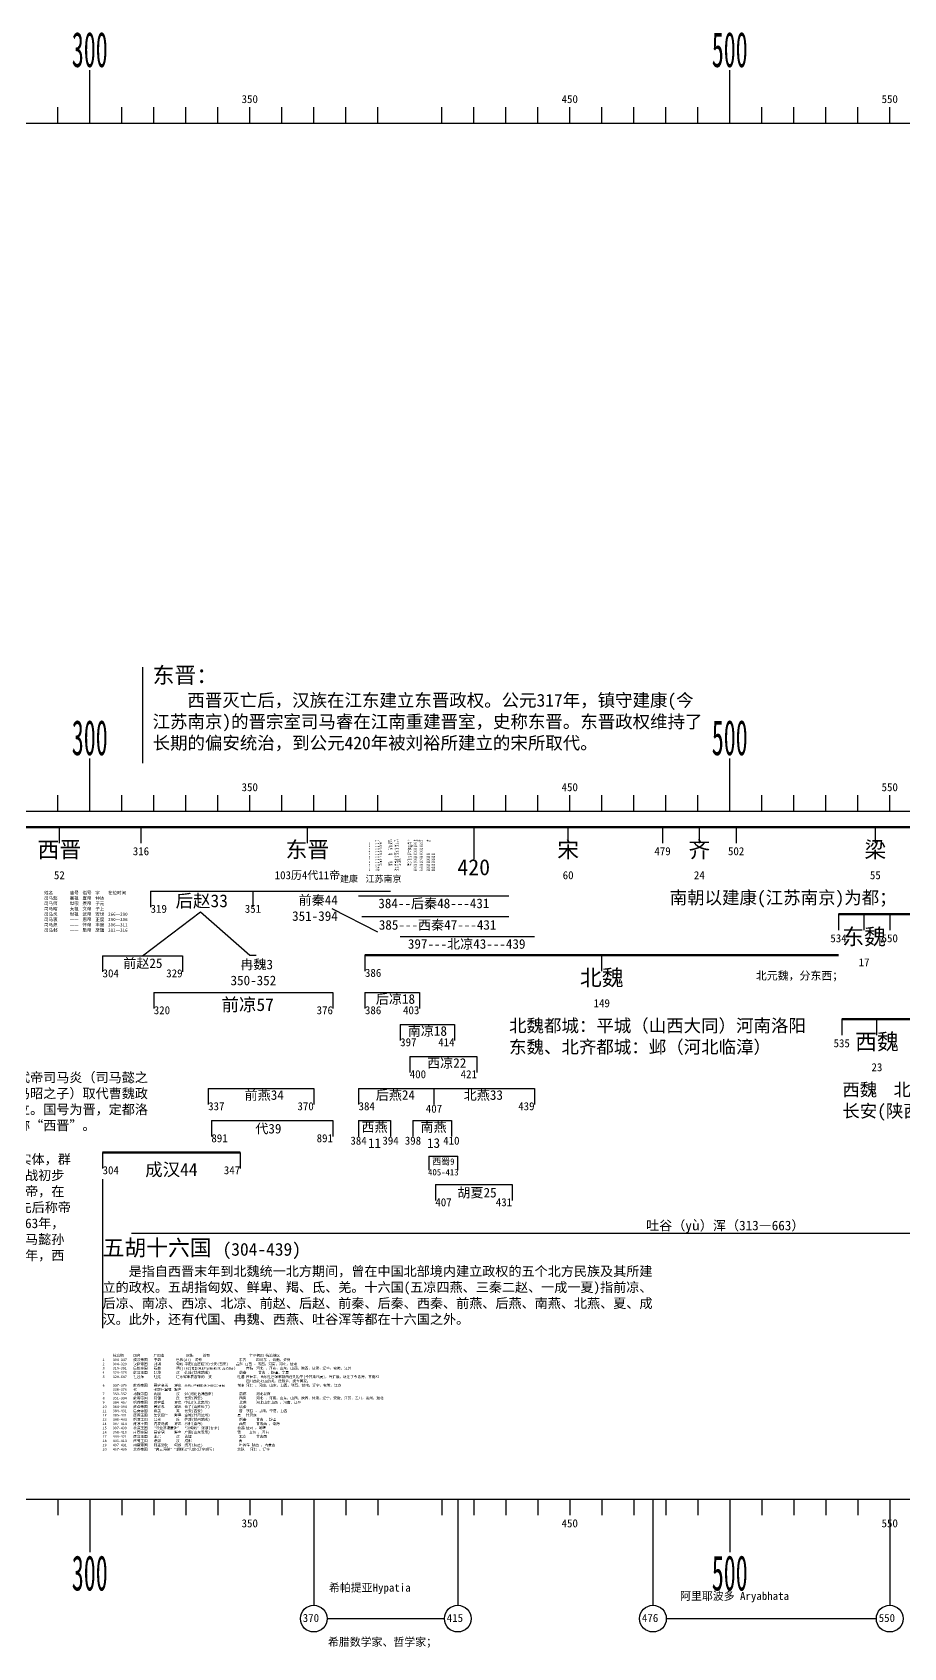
# Model space of a CAD drawing. Header units: millimetres. Extents: x 832 to 7246, y 34 to 740.
# Drawn here: x 5321 to 5593, y 235 to 740 of the extents above; entities that cross this region are included whole.
import ezdxf
from ezdxf.enums import TextEntityAlignment as Align

# ---------------------------------------------------------------- set-up
doc = ezdxf.new("R2010")
doc.units = ezdxf.units.MM
doc.header["$LTSCALE"] = 0.3
for name, color, linetype in [('event', 7, 'Continuous'), ('maths', 7, 'Continuous'), ('基准', 7, 'Continuous'), ('朝代', 7, 'Continuous'), ('箭头', 1, 'Continuous')]:
    doc.layers.add(name, color=color, linetype=linetype)
doc.layers.add('粗线', color=5, linetype='Continuous', lineweight=50)
doc.styles.add('a2.5', font='', dxfattribs={"height": 2.5})
doc.styles.get("Standard").update_dxf_attribs({"font": ''})
doc.styles.get('a2.5').set_extended_font_data('SimSun')
doc.styles.get('Standard').set_extended_font_data('SimSun')

# ---------------------------------------------------------------- blocks, each defined once
blk = doc.blocks.new('h1')
blk.add_line((0, 0), (0, 5))
blk.add_attdef('22', text='', height=2.5).set_placement((0, 7.5), align=Align.MIDDLE_CENTER)
blk = doc.blocks.new('h8')
at = {"layer": '朝代', "color": 7}
blk.add_line((0, 0), (0, 16.5), dxfattribs=at)
at = {"layer": '朝代', "color": 1, "width": 0.5}
blk.add_attdef('00', text='', height=11, dxfattribs=at).set_placement((0, 23), align=Align.MIDDLE_CENTER)
blk = doc.blocks.new('time')
at = {"layer": '朝代'}
blk.add_line((0, 0), (0, -5), dxfattribs=at)
blk.add_attdef('22', text='', height=2.5, dxfattribs=at).set_placement((0, -7.5), align=Align.MIDDLE_CENTER)
blk = doc.blocks.new('dynasty')
at = {"layer": '基准'}
blk.add_line((0, -5), (0, 0), dxfattribs=at)
at = {"layer": '朝代', "color": 1}
for tag, height, p in [('chao', 5, (0, -7)), ('始终', 2.5, (0, -11)), ('时间', 2.5, (0, -15))]:
    blk.add_attdef(tag, text='', height=height, dxfattribs=at).set_placement(p, align=Align.MIDDLE_CENTER)
blk = doc.blocks.new('ma')
at = {"layer": 'maths'}
blk.add_line((0, 0), (0, -33.12), dxfattribs=at)
blk.add_circle((0, -37.29), 4.17, dxfattribs=at)
at = {"layer": 'maths', "style": 'a2.5'}
blk.add_attdef('AAAA', (-3.44, -38.32), '', height=2.5, dxfattribs=at)

msp = doc.modelspace()

# ---------------------------------------------------------------- linework, layer by layer
for p, q in [((5444.809, 388.517), (5444.809, 384.083)), ((5453.763, 388.517), (5453.763, 384.083))]:
    msp.add_line(p, q)
at = {"layer": 'maths'}
for p, q in [((5412.977, 244.007), (5449.642, 244.007)), ((5518.977, 244.007), (5584.642, 244.007))]:
    msp.add_line(p, q, dxfattribs=at)
at = {"layer": '基准'}
for p, q in [((5328.809, 711.294), (5328.809, 716.294)), ((5348.809, 711.294), (5348.809, 716.294)), ((5358.809, 711.294), (5358.809, 716.294)), ((5368.809, 711.294), (5368.809, 716.294)), ((5378.809, 711.294), (5378.809, 716.294)), ((5398.809, 711.294), (5398.809, 716.294)), ((5408.809, 711.294), (5408.809, 716.294)), ((5418.809, 711.294), (5418.809, 716.294)), ((5428.809, 711.294), (5428.809, 716.294)), ((5448.809, 711.294), (5448.809, 716.294)), ((5458.809, 711.294), (5458.809, 716.294)), ((5468.809, 711.294), (5468.809, 716.294)), ((5478.809, 711.294), (5478.809, 716.294)), ((5498.809, 711.294), (5498.809, 716.294)), ((5508.809, 711.294), (5508.809, 716.294)), ((5518.809, 711.294), (5518.809, 716.294)), ((5528.809, 711.294), (5528.809, 716.294)), ((5548.809, 711.294), (5548.809, 716.294)), ((5558.809, 711.294), (5558.809, 716.294)), ((5568.809, 711.294), (5568.809, 716.294)), ((5578.809, 711.294), (5578.809, 716.294)), ((838.809, 711.294), (7238.809, 711.294)), ((5328.809, 496.294), (5328.809, 501.294)), ((5348.809, 496.294), (5348.809, 501.294)), ((5358.809, 496.294), (5358.809, 501.294)), ((5368.809, 496.294), (5368.809, 501.294)), ((5378.809, 496.294), (5378.809, 501.294)), ((5398.809, 496.294), (5398.809, 501.294)), ((5408.809, 496.294), (5408.809, 501.294)), ((5418.809, 496.294), (5418.809, 501.294)), ((5428.809, 496.294), (5428.809, 501.294)), ((5448.809, 496.294), (5448.809, 501.294)), ((5458.809, 496.294), (5458.809, 501.294)), ((5468.809, 496.294), (5468.809, 501.294)), ((5478.809, 496.294), (5478.809, 501.294)), ((5498.809, 496.294), (5498.809, 501.294)), ((5508.809, 496.294), (5508.809, 501.294)), ((5518.809, 496.294), (5518.809, 501.294)), ((5528.809, 496.294), (5528.809, 501.294)), ((5548.809, 496.294), (5548.809, 501.294)), ((5558.809, 496.294), (5558.809, 501.294)), ((5568.809, 496.294), (5568.809, 501.294)), ((5578.809, 496.294), (5578.809, 501.294)), ((838.809, 496.294), (7238.809, 496.294)), ((838.809, 281.294), (7238.809, 281.294)), ((838.809, 281.294), (7238.809, 281.294)), ((838.809, 281.294), (7238.809, 281.294)), ((838.809, 281.294), (7238.809, 281.294)), ((838.809, 281.294), (7238.809, 281.294)), ((5328.809, 281.294), (5328.809, 276.294)), ((5348.809, 281.294), (5348.809, 276.294)), ((5358.809, 281.294), (5358.809, 276.294)), ((5368.809, 281.294), (5368.809, 276.294)), ((5378.809, 281.294), (5378.809, 276.294)), ((5398.809, 281.294), (5398.809, 276.294)), ((5408.809, 281.294), (5408.809, 276.294)), ((5418.809, 281.294), (5418.809, 276.294)), ((5428.809, 281.294), (5428.809, 276.294)), ((5448.809, 281.294), (5448.809, 276.294)), ((5458.809, 281.294), (5458.809, 276.294)), ((5468.809, 281.294), (5468.809, 276.294)), ((5478.809, 281.294), (5478.809, 276.294)), ((5498.809, 281.294), (5498.809, 276.294)), ((5508.809, 281.294), (5508.809, 276.294)), ((5518.809, 281.294), (5518.809, 276.294)), ((5528.809, 281.294), (5528.809, 276.294)), ((5548.809, 281.294), (5548.809, 276.294)), ((5558.809, 281.294), (5558.809, 276.294)), ((5568.809, 281.294), (5568.809, 276.294)), ((5578.809, 281.294), (5578.809, 276.294))]:
    msp.add_line(p, q, dxfattribs=at)
at = {"layer": '朝代'}
for p, q in [((5355.273, 541.294), (5355.273, 511.294)), ((5342.811, 381.294), (5342.811, 334.769)), ((5428.809, 281.294), (5438.809, 281.294))]:
    msp.add_line(p, q, dxfattribs=at)
at = {"layer": '朝代', "color": 6, "lineweight": 30}
for p, q in [((5357.811, 471.294), (5389.811, 471.294)), ((5342.811, 451.141), (5367.811, 451.141))]:
    msp.add_line(p, q, dxfattribs=at)
at = {"layer": '朝代', "color": 3, "lineweight": 30}
for p, q in [((5389.811, 471.294), (5432.811, 471.294)), ((5422.809, 469.862), (5469.809, 469.862)), ((5423.809, 463.389), (5469.809, 463.389))]:
    msp.add_line(p, q, dxfattribs=at)
at = {"layer": '朝代', "color": 1, "lineweight": 30}
for p, q in [((5435.811, 457.172), (5477.811, 457.172)), ((5358.811, 439.61), (5414.811, 439.61)), ((5435.811, 429.61), (5452.811, 429.61)), ((5438.809, 419.61), (5459.809, 419.61))]:
    msp.add_line(p, q, dxfattribs=at)
at = {"layer": '朝代', "color": 4, "lineweight": 30}
for p, q in [((5388.811, 451.294), (5390.811, 451.294)), ((5376.811, 399.61), (5414.811, 399.61)), ((5422.809, 399.61), (5432.809, 399.61)), ((5351.811, 364.47), (5701.811, 364.47))]:
    msp.add_line(p, q, dxfattribs=at)
at = {"layer": '朝代', "lineweight": 30}
for p, q in [((5424.809, 439.61), (5441.809, 439.61)), ((5444.809, 388.517), (5453.809, 388.517)), ((5446.809, 379.61), (5470.809, 379.61))]:
    msp.add_line(p, q, dxfattribs=at)
at = {"layer": '朝代', "color": 5, "lineweight": 30}
for p, q in [((5375.811, 409.61), (5408.811, 409.61)), ((5422.809, 409.61), (5445.809, 409.61)), ((5445.809, 409.61), (5477.809, 409.61)), ((5439.809, 399.61), (5451.809, 399.61))]:
    msp.add_line(p, q, dxfattribs=at)
at = {"layer": '朝代', "lineweight": 50}
msp.add_line((5342.811, 389.61), (5385.811, 389.61), dxfattribs=at)
at = {"layer": '箭头'}
for points in [[(5373.37, 464.812, 0, 0, 0), (5360.829, 455.318, 2, 0, 0), (5355.311, 451.141, 0, 0, 0)], [(5373.37, 464.812, 0, 0, 0), (5382.496, 456.823, 2, 0, 0)], [(5388.811, 451.294, 0, 0, 0), (5379.686, 459.283, 2, 0, 0), (5373.37, 464.812, 0, 0, 0)], [(5428.817, 458.475, 0, 0, 0), (5419.994, 463.036, 2, 0, 0), (5414.585, 465.833, 0, 0, 0)]]:
    msp.add_lwpolyline(points, format="xyseb", dxfattribs=at)
for points in [[(5355.311, 451.141), (5373.37, 464.812)], [(5373.37, 464.812), (5388.811, 451.294)], [(5428.817, 458.475), (5414.585, 465.833)]]:
    msp.add_lwpolyline(points, dxfattribs=at)
at = {"layer": '粗线'}
for p, q in [((5303.809, 491.294), (5354.809, 491.294)), ((5458.811, 491.294), (5517.811, 491.294)), ((5588.809, 464.088), (5615.809, 464.088)), ((5424.809, 451.294), (5572.809, 451.294)), ((5573.809, 431.294), (5595.809, 431.294))]:
    msp.add_line(p, q, dxfattribs=at)
at = {"layer": '粗线', "color": 3}
for p, q in [((5354.809, 491.294), (5458.809, 491.294)), ((5517.811, 491.294), (5540.811, 491.294)), ((5572.809, 464.088), (5588.809, 464.088))]:
    msp.add_line(p, q, dxfattribs=at)
at = {"layer": '粗线', "color": 2}
msp.add_line((5540.811, 491.294), (5627.811, 491.294), dxfattribs=at)

# ---------------------------------------------------------------- block references
at = {"layer": 'maths'}
for p, values in [((5408.809, 281.294), {'AAAA': '370'}), ((5453.809, 281.294), {'AAAA': '415'}), ((5514.809, 281.294), {'AAAA': '476'}), ((5588.809, 281.294), {'AAAA': '550'})]:
    msp.add_blockref('ma', p, dxfattribs=at).add_auto_attribs(values)
at = {"layer": '基准'}
for name, p, values in [('h8', (5338.809, 711.294), {'00': '300'}), ('h8', (5538.809, 711.294), {'00': '500'}), ('h1', (5388.809, 711.294), {'22': '350'}), ('h1', (5488.809, 711.294), {'22': '450'}), ('h1', (5588.809, 711.294), {'22': '550'}), ('h8', (5338.809, 496.294), {'00': '300'}), ('h8', (5538.809, 496.294), {'00': '500'}), ('h1', (5388.809, 496.294), {'22': '350'}), ('h1', (5488.809, 496.294), {'22': '450'}), ('h1', (5588.809, 496.294), {'22': '550'})]:
    msp.add_blockref(name, p, dxfattribs=at).add_auto_attribs(values)
ref = msp.add_blockref('h8', (5338.809, 281.294), dxfattribs=dict(at, xscale=-1, rotation=180))
ref.add_attrib('00', '300', dxfattribs={"layer": '朝代', "color": 1, "height": 11, "width": 0.5}).set_placement((5338.811, 258.294), align=Align.MIDDLE_CENTER)
ref = msp.add_blockref('h1', (5388.809, 281.294), dxfattribs=dict(at, xscale=-1, rotation=180))
ref.add_attrib('22', '350', dxfattribs={"layer": '0', "height": 2.5}).set_placement((5388.809, 273.794), align=Align.MIDDLE_CENTER)
ref = msp.add_blockref('h1', (5488.809, 281.294), dxfattribs=dict(at, xscale=-1, rotation=180))
ref.add_attrib('22', '450', dxfattribs={"layer": '0', "height": 2.5}).set_placement((5488.809, 273.794), align=Align.MIDDLE_CENTER)
ref = msp.add_blockref('h8', (5538.809, 281.294), dxfattribs=dict(at, xscale=-1, rotation=180))
ref.add_attrib('00', '500', dxfattribs={"layer": '朝代', "color": 1, "height": 11, "width": 0.5}).set_placement((5538.811, 258.294), align=Align.MIDDLE_CENTER)
ref = msp.add_blockref('h1', (5588.809, 281.294), dxfattribs=dict(at, xscale=-1, rotation=180))
ref.add_attrib('22', '550', dxfattribs={"layer": '0', "height": 2.5}).set_placement((5588.809, 273.794), align=Align.MIDDLE_CENTER)
at = {"layer": '朝代'}
for name, p, values in [('dynasty', (5329.309, 491.294), {'chao': '西晋', '时间': '52'}), ('time', (5354.809, 491.294), {'22': '316'}), ('dynasty', (5406.809, 491.294), {'chao': '东晋', '时间': '103历4代11帝'}), ('dynasty', (5488.311, 491.294), {'chao': '宋', '时间': '60'}), ('time', (5517.811, 491.294), {'22': '479'}), ('dynasty', (5529.311, 491.294), {'chao': '齐', '时间': '24'}), ('time', (5540.811, 491.294), {'22': '502'}), ('dynasty', (5584.311, 491.294), {'chao': '梁', '时间': '55'}), ('time', (5572.809, 464.088), {'22': '534'}), ('dynasty', (5580.809, 464.088), {'chao': '东魏', '时间': '17'}), ('time', (5588.809, 464.088), {'22': '550'}), ('dynasty', (5498.809, 451.294), {'chao': '北魏', '时间': '149'}), ('time', (5573.809, 431.294), {'22': '535'}), ('dynasty', (5584.809, 431.294), {'chao': '西魏', '时间': '23'})]:
    msp.add_blockref(name, p, dxfattribs=at).add_auto_attribs(values)
ref = msp.add_blockref('time', (5458.809, 491.294), dxfattribs=dict(at, xscale=2, yscale=2, zscale=2))
ref.add_attrib('22', '420', dxfattribs={"height": 5}).set_placement((5458.809, 476.294), align=Align.CENTER)
at = {"layer": '朝代', "color": 6}
ref = msp.add_blockref('time', (5357.811, 471.294), dxfattribs=at)
ref.add_attrib('22', '319', dxfattribs={"height": 2.5}).set_placement((5357.811, 463.794), align=Align.BOTTOM_LEFT)
ref = msp.add_blockref('time', (5389.811, 471.294), dxfattribs=at)
ref.add_attrib('22', '351', dxfattribs={"height": 2.5}).set_placement((5389.811, 463.794), align=Align.BOTTOM_CENTER)
ref = msp.add_blockref('time', (5342.811, 451.141), dxfattribs=at)
ref.add_attrib('22', '304', dxfattribs={"height": 2.5}).set_placement((5342.811, 443.641), align=Align.BOTTOM_LEFT)
ref = msp.add_blockref('time', (5367.811, 451.141), dxfattribs=at)
ref.add_attrib('22', '329', dxfattribs={"height": 2.5}).set_placement((5367.811, 443.641), align=Align.BOTTOM_RIGHT)
at = {"layer": '朝代'}
ref = msp.add_blockref('time', (5424.809, 451.294), dxfattribs=at)
ref.add_attrib('22', '386', dxfattribs={"height": 2.5}).set_placement((5424.809, 443.794), align=Align.BOTTOM_LEFT)
ref = msp.add_blockref('time', (5358.811, 439.61), dxfattribs=at)
ref.add_attrib('22', '320', dxfattribs={"height": 2.5}).set_placement((5358.811, 432.11), align=Align.BOTTOM_LEFT)
ref = msp.add_blockref('time', (5414.811, 439.61), dxfattribs=at)
ref.add_attrib('22', '376', dxfattribs={"height": 2.5}).set_placement((5414.811, 432.11), align=Align.BOTTOM_RIGHT)
ref = msp.add_blockref('time', (5424.809, 439.61), dxfattribs=at)
ref.add_attrib('22', '386', dxfattribs={"height": 2.5}).set_placement((5424.809, 432.11), align=Align.BOTTOM_LEFT)
ref = msp.add_blockref('time', (5441.809, 439.61), dxfattribs=at)
ref.add_attrib('22', '403', dxfattribs={"height": 2.5}).set_placement((5441.809, 432.11), align=Align.BOTTOM_RIGHT)
ref = msp.add_blockref('time', (5435.811, 429.61), dxfattribs=at)
ref.add_attrib('22', '397', dxfattribs={"height": 2.5}).set_placement((5435.811, 422.11), align=Align.BOTTOM_LEFT)
ref = msp.add_blockref('time', (5452.811, 429.61), dxfattribs=at)
ref.add_attrib('22', '414', dxfattribs={"height": 2.5}).set_placement((5452.811, 422.11), align=Align.BOTTOM_RIGHT)
ref = msp.add_blockref('time', (5438.809, 419.61), dxfattribs=at)
ref.add_attrib('22', '400', dxfattribs={"height": 2.5}).set_placement((5438.809, 412.11), align=Align.BOTTOM_LEFT)
ref = msp.add_blockref('time', (5459.809, 419.61), dxfattribs=at)
ref.add_attrib('22', '421', dxfattribs={"height": 2.5}).set_placement((5459.809, 412.11), align=Align.BOTTOM_RIGHT)
ref = msp.add_blockref('time', (5375.811, 409.61), dxfattribs=at)
ref.add_attrib('22', '337', dxfattribs={"height": 2.5}).set_placement((5375.811, 402.11), align=Align.BOTTOM_LEFT)
ref = msp.add_blockref('time', (5408.811, 409.61), dxfattribs=at)
ref.add_attrib('22', '370', dxfattribs={"height": 2.5}).set_placement((5408.811, 402.11), align=Align.BOTTOM_RIGHT)
ref = msp.add_blockref('time', (5422.809, 409.61), dxfattribs=at)
ref.add_attrib('22', '384', dxfattribs={"height": 2.5}).set_placement((5422.809, 402.11), align=Align.BOTTOM_LEFT)
ref = msp.add_blockref('time', (5446.386, 409.61), dxfattribs=at)
ref.add_attrib('22', '407', dxfattribs={"height": 2.5}).set_placement((5446.386, 402.11), align=Align.CENTER)
ref = msp.add_blockref('time', (5477.809, 409.61), dxfattribs=at)
ref.add_attrib('22', '439', dxfattribs={"height": 2.5}).set_placement((5477.809, 402.11), align=Align.BOTTOM_RIGHT)
ref = msp.add_blockref('time', (5376.811, 399.61), dxfattribs=at)
ref.add_attrib('22', '891', dxfattribs={"height": 2.5}).set_placement((5376.811, 392.11), align=Align.BOTTOM_LEFT)
ref = msp.add_blockref('time', (5414.811, 399.61), dxfattribs=at)
ref.add_attrib('22', '891', dxfattribs={"height": 2.5}).set_placement((5414.811, 392.11), align=Align.BOTTOM_RIGHT)
ref = msp.add_blockref('time', (5422.809, 399.61), dxfattribs=at)
ref.add_attrib('22', '384', dxfattribs={"height": 2.5}).set_placement((5422.809, 392.11), align=Align.CENTER)
ref = msp.add_blockref('time', (5432.809, 399.61), dxfattribs=at)
ref.add_attrib('22', '394', dxfattribs={"height": 2.5}).set_placement((5432.809, 392.11), align=Align.CENTER)
ref = msp.add_blockref('time', (5439.809, 399.61), dxfattribs=at)
ref.add_attrib('22', '398', dxfattribs={"height": 2.5}).set_placement((5439.809, 392.11), align=Align.CENTER)
ref = msp.add_blockref('time', (5451.809, 399.61), dxfattribs=at)
ref.add_attrib('22', '410', dxfattribs={"height": 2.5}).set_placement((5451.809, 392.11), align=Align.CENTER)
ref = msp.add_blockref('time', (5342.811, 389.61), dxfattribs=at)
ref.add_attrib('22', '304', dxfattribs={"height": 2.5}).set_placement((5342.811, 382.11), align=Align.BOTTOM_LEFT)
ref = msp.add_blockref('time', (5385.811, 389.61), dxfattribs=at)
ref.add_attrib('22', '347', dxfattribs={"height": 2.5}).set_placement((5385.811, 382.11), align=Align.BOTTOM_RIGHT)
ref = msp.add_blockref('time', (5446.809, 379.61), dxfattribs=at)
ref.add_attrib('22', '407', dxfattribs={"height": 2.5}).set_placement((5446.809, 372.11), align=Align.BOTTOM_LEFT)
ref = msp.add_blockref('time', (5470.809, 379.61), dxfattribs=at)
ref.add_attrib('22', '431', dxfattribs={"height": 2.5}).set_placement((5470.809, 372.11), align=Align.BOTTOM_RIGHT)

# ---------------------------------------------------------------- texts
at = {"attachment_point": 1}
for s, insert, char_height, width in [('{\\fSimSun|b0|i0|c134|p2; ^I姓名^I     庙号^I谥号  ^I字  ^I在位时间 ^I生卒\\P1^I司马睿^I中宗^I元帝  ^I景文^I317—322^I\\P2^I司马绍^I肃宗^I明帝 ^I      道畿^I322—325^I\\P3^I司马衍^I显宗^I成帝  ^I世根^I325—343^I\\P4^I司马岳^I——^I康帝  ^I世同^I343—345^I\\P5^I司马聃^I孝宗^I穆帝  ^I彭子^I345—361^I343-361\\P6^I司马丕^I——^I哀帝  ^I干龄^I362—366^I341-365\\P7^I司马奕^I——^I海西公^I延龄^I366—371^I342-386\\P8^I司马昱^I太宗^I简文帝^I道万^I371—372^I321-372\\P9^I司马曜^I烈宗^I孝武帝^I昌明^I373—396^I352-396\\P0^I德宗^I      ——^I安帝^I      ——^I397—418^I382-418\\P1^I德文^I      ——^I恭帝^I      ——^I319—420^I386-421}', (5425.993, 487.294), 0.5, 23.05881), ('{\\fSimSun|b0|i0|c134|p2;姓名   ^I庙号^I谥号^I字  ^I在位时间\\P司马懿^I高祖^I宣帝^I仲达^I\\P司马师^I世宗^I景帝^I子元^I\\P司马昭^I太祖^I文帝^I子上^I\\P司马炎^I世祖^I武帝^I安世^I266—290\\P司马衷^I——^I惠帝^I正度^I290—306\\P司马炽^I——^I怀帝^I丰度^I306—311\\P司马邺^I——^I愍帝^I彦旗^I311—316}', (5324.542, 471.294), 1, 29.61055), ('\\pi-31.2,l31.2;^I统治期^I国名^I     开国者^I      民族^I    {\\C5;首都}^I                 亡于何国 统治地区\\P\\pi-25.6,l25.6;1^I304-347^I成汉帝国^I李雄^I      巴氐(di)^I{\\C5;成都^I\\C1;                 }东晋^I四川东 ，云南，贵州\\P2^I304-329^I汉赵帝国^I刘渊^I      匈奴^I{\\C5;平阳(山西临汾)长安(西安)\\C1;^I}后赵 山西 ，陜西，河南，河北，甘肃\\P3^I319-351^I后赵帝国^I石勒^I      羯(jie2){\\H0.75x;\\C5;襄国(河北邢台西)邺(河北临漳西南\\H1.333x;)^I\\C256;冉魏^I河北 ，河南，山东，山西，陜西，甘肃，辽宁，安徽，江苏\\P4^I320-376^I前凉王国^I张茂^I      汉^I\\C5;姑臧(甘肃武威)\\C256;^I            前秦^I 甘肃 ，新疆，宁夏\\P\\pi-44.8,l44.8;5^I329-687^I吐谷浑^I吐延^I      辽东鲜卑慕容部的一支^I^I      吐蕃^I西晋末，首领吐谷浑率部西迁到枹罕(今甘肃临夏)。后扩展，统治了今青海、甘南和四川西北地区的羌、氐部落，建立国家。\\P\\pi-25.6,l25.6;6^I337-370^I前燕帝国^I慕容皇光^I鲜卑^I\\H0.75x;\\C5;龙城(辽宁朝阳)邺(河北临漳西南)\\C256;^I        \\H1.333x;前秦^I河北 ，河南，山东，山西，陜西，甘肃，辽宁，安徽，江苏\\P^I338-376^I代^I     拓跋什翼犍^I鲜卑^I^I^I\\P7^I350-352^I冉魏帝国^I冉闅^I      汉^I\\C5;邺(河北临漳西南)^I\\C256;            前燕^I河北以南\\P\\pi-44.8,l44.8;8^I351-394^I前秦帝国^I符健^I      氐^I\\C5;长安(西安)\\C256;^I                 西秦^I河北 ，河南，山东，山西，陜西，甘肃，辽宁，安徽，江苏，四川，贵州，湖北\\P\\pi-25.6,l25.6;9^I384-407^I后燕帝国^I慕容垂^I鲜卑^I\\C5;中山(河北定州)\\C256;^I            北燕^I河北山东山西 ，河南，辽宁\\P10^I384-394^I西燕帝国^I慕容泓^I鲜卑^I\\C5;长子(山西长子)\\C256;^I            后燕^I\\P11^I384-431^I后秦帝国^I姚苌^I      羌^I\\C5;长安(西安)^I\\C256;                 晋^I陜西 ，甘肃，宁夏，山西\\P12^I385-431^I西秦王国^I乞伏国仁^I鲜卑^I\\C5;金城(甘肃兰州)\\C256;^I           夏^I甘肃东\\P13^I386-403^I后凉王国^I吕光^I      氐^I\\C5;姑臧(甘肃武威)\\C256;^I            后秦^I甘肃 ，新疆\\P14^I397-414^I南凉王国^I秃发乌孤^I鲜卑^I\\C5;乐都(青海)^I\\C256;                 西秦^I甘肃西 ，青海\\P15^I397-439^I北凉王国^I"段业沮渠蒙逊"^I"汉匈奴" \\C5;张液(甘肃\\C256;)         北魏^I甘肃 ，新疆\\P16^I398-410^I南燕帝国^I慕容德^I鲜卑^I\\C5;广固(山东青周)^I\\C256;           晋    山东 ，河南\\P17^I400-421^I西凉王国^I李暠^I      汉^I\\C5;敦煌\\C256;^I                      北凉^I甘肃西\\P18^I405-413^I\\C1;西蜀\\C256;王国^I谯纵^I      汉^I\\C5;成都^I                      \\C256;晋^I\\P19^I407-431^I胡夏帝国^I赫连勃勃^I匈奴^I\\C5;统万(陜西)^I\\C256;                 吐谷浑 陜西 ，内蒙古\\P20^I407-439^I北燕帝国^I"高云冯跋"^I"朝鲜汉"\\C5;和龙(辽宁朝阳)\\C256;^I           北魏^I  河北 ，辽宁}', (5342.811, 326.644), 0.8, 74.9876)]:
    msp.add_mtext(s, dxfattribs=dict(at, insert=insert, char_height=char_height, width=width))
at = {"insert": (5537.409, 364.47), "char_height": 3, "width": 65.17617, "attachment_point": 8, "style": 'a2.5'}
msp.add_mtext('吐谷（yù）浑（313―663）', dxfattribs=at)
at = {"layer": 'event', "attachment_point": 1}
for s, insert, char_height, width in [('{\\fSimSun|b0|i0|c134|p2;\\H1.25x;东晋：\\P\\H0.8x;    西晋灭亡后，汉族在江东建立东晋政权。公元317年，镇守建康(今江苏南京)的晋宗室司马睿在江南重建晋室，史称东晋。东晋政权维持了长期的偏安统治，到公元420年被刘裕所建立的宋所取代。}', (5358.434, 541.294), 4, 173.00391), ('{\\fSimSun|b0|i0|c134|p2;建康^I江苏南京}', (5417.018, 476.156), 2, 20.88797), ('{\\fSimSun|b0|i0|c134|p2;北魏都城：平城（山西大同）河南洛阳\\P东魏、北齐都城：邺（河北临漳）}', (5469.851, 431.294), 4, 100.21915), ('{\\fSimSun|b0|i0|c134|p2;西晋：\\P\\H0.75x;    晋武帝司马炎（司马懿之孙，司马昭之子）取代曹魏政权而建立。国号为晋，定都洛阳，史称“西晋”。}', (5303.809, 421.294), 4, 55.00128), ('{\\fSimSun|b0|i0|c134|p2;西魏^I北周^I\\P长安(陕西西安)}', (5573.985, 411.294), 4, 75.3962), ('{\\H1.25x;三国}：\\P   {\\H0.75x; 184年黄巾起义后，东汉开始失去政权实体，群雄割据纷争，东汉名存实亡。208年的赤壁之战初步奠定了三国鼎立的格局。220年，曹丕废汉献帝，在洛阳称帝建魏，东汉灭亡。此后刘备、孙权先后称帝做王，魏、蜀、吴三国鼎立局面正式形成。263年，蜀汉被曹魏所灭，三国时期结束。266年，司马懿孙司马炎废魏称帝，建立晋朝，史称西晋。280年，西晋晋武帝灭东吴，统一南北。}', (5238.809, 397.366), 4, 95.48714), ('{\\H1.25x;五胡十六国 }(304-439)\\P{\\H0.75x;    是指自西晋末年到北魏统一北方期间，曾在中国北部境内建立政权的五个北方民族及其所建立的政权。五胡指匈奴、鲜卑、羯、氐、羌。十六国(五凉四燕、三秦二赵、一成一夏)指前凉、后凉、南凉、西凉、北凉、前赵、后赵、前秦、后秦、西秦、前燕、后燕、南燕、北燕、夏、成汉。此外，还有代国、冉魏、西燕、吐谷浑等都在十六国之外。}', (5342.811, 362.402), 4, 174.77296)]:
    msp.add_mtext(s, dxfattribs=dict(at, insert=insert, char_height=char_height, width=width))
at = {"layer": 'maths', "char_height": 2.5, "attachment_point": 1, "style": 'a2.5'}
for s, insert, width in [('北元魏，分东西；', (5546.991, 446.144), 29.88898), ('希帕提亚Hypatia', (5413.545, 254.951), 37.50821), ('阿里耶波多 Aryabhata ', (5523.276, 252.342), 57.93612), ('希腊数学家、哲学家；', (5413.239, 237.978), 36.43814)]:
    msp.add_mtext(s, dxfattribs=dict(at, insert=insert, width=width))
at = {"layer": '朝代', "color": 6, "attachment_point": 2}
for s, insert, char_height, width in [('后赵33', (5373.811, 470.294), 4, 32), ('前赵25', (5355.387, 450.294), 3, 25.15234)]:
    msp.add_mtext(s, dxfattribs=dict(at, insert=insert, char_height=char_height, width=width))
at = {"layer": '朝代'}
for s, insert, char_height, width, attachment_point in [(' {\\C3;前秦44\\P351-394}', (5409.185, 466.013), 3, 18.93914, 5), ('{\\fSimSun|b0|i0|c134|p2;南朝以建康(江苏南京)为都；}', (5520.041, 471.294), 4, 83.1666, 1), ('{\\C1; 后凉18}', (5433.309, 439.11), 3, 17, 2), ('{\\fSimSun|b0|i0|c0|p2;\\C1; \\fSimSun|b0|i0|c134|p2;前凉\\fSimSun|b0|i0|c0|p2;5\\fSimSun|b0|i0|c134|p2;7}', (5386.811, 435.653), 4, 56, 5), ('{\\C1;南凉18}', (5444.311, 429.11), 3, 17, 2), ('{\\C1; 西凉22}', (5449.333, 419.11), 3, 21.04802, 2), ('{\\fSimSun|b0|i0|c134|p2;成汉\\fSimSun|b0|i0|c0|p2;44}', (5364.311, 384.1), 4, 43, 5), ('西蜀9\\P405-413', (5449.309, 387.822), 2, 25.15234, 2), (' 胡夏25', (5458.809, 378.61), 3, 25.15234, 2)]:
    msp.add_mtext(s, dxfattribs=dict(at, insert=insert, char_height=char_height, width=width, attachment_point=attachment_point))
at = {"layer": '朝代', "color": 3, "char_height": 3, "attachment_point": 5}
for s, insert, width in [('{\\fSimSun|b0|i0|c0|p2;384\\fSimSun|b0|i0|c134|p2;--后秦\\fSimSun|b0|i0|c0|p2;48\\fSimSun|b0|i0|c134|p2;--\\fSimSun|b0|i0|c0|p2;-431}', (5446.345, 467.33), 41.14877), ('{\\fSimSun|b0|i0|c0|p2;385\\fSimSun|b0|i0|c134|p2;---西秦\\fSimSun|b0|i0|c0|p2;47-\\fSimSun|b0|i0|c134|p2;--\\fSimSun|b0|i0|c0|p2;431}', (5447.517, 460.608), 43.92626)]:
    msp.add_mtext(s, dxfattribs=dict(at, insert=insert, width=width))
at = {"layer": '朝代', "color": 1, "insert": (5456.598, 454.664), "char_height": 3, "width": 42.39814, "attachment_point": 5}
msp.add_mtext('{\\fSimSun|b0|i0|c0|p2;\\C1;397\\fSimSun|b0|i0|c134|p2;---北凉\\fSimSun|b0|i0|c0|p2;43-\\fSimSun|b0|i0|c134|p2;--\\fSimSun|b0|i0|c0|p2;439}', dxfattribs=at)
at = {"layer": '朝代', "color": 4, "lineweight": 30, "insert": (5389.944, 445.893), "char_height": 3, "width": 20.1468, "attachment_point": 5}
msp.add_mtext('{\\fSimSun|b0|i0|c0|p2; \\fSimSun|b0|i0|c134|p2;冉魏\\fSimSun|b0|i0|c0|p2;3\\P350-352}', dxfattribs=at)
at = {"layer": '朝代', "color": 5, "char_height": 3, "attachment_point": 2}
for s, insert, width in [(' 前燕34', (5392.311, 409.11), 33), ('{\\fSimSun|b0|i0|c134|p2;后燕\\fSimSun|b0|i0|c0|p2;24}', (5434.309, 409.11), 12.88025), ('北燕33', (5461.809, 409.11), 12.88025), ('西燕11', (5427.809, 399.11), 10), ('南燕\\P13', (5446.25, 399.11), 12.88025)]:
    msp.add_mtext(s, dxfattribs=dict(at, insert=insert, width=width))
at = {"layer": '朝代', "color": 4, "insert": (5394.614, 398.61), "char_height": 3, "width": 25.15234, "attachment_point": 2}
msp.add_mtext('代39', dxfattribs=at)

doc.saveas('drawing.dxf')
